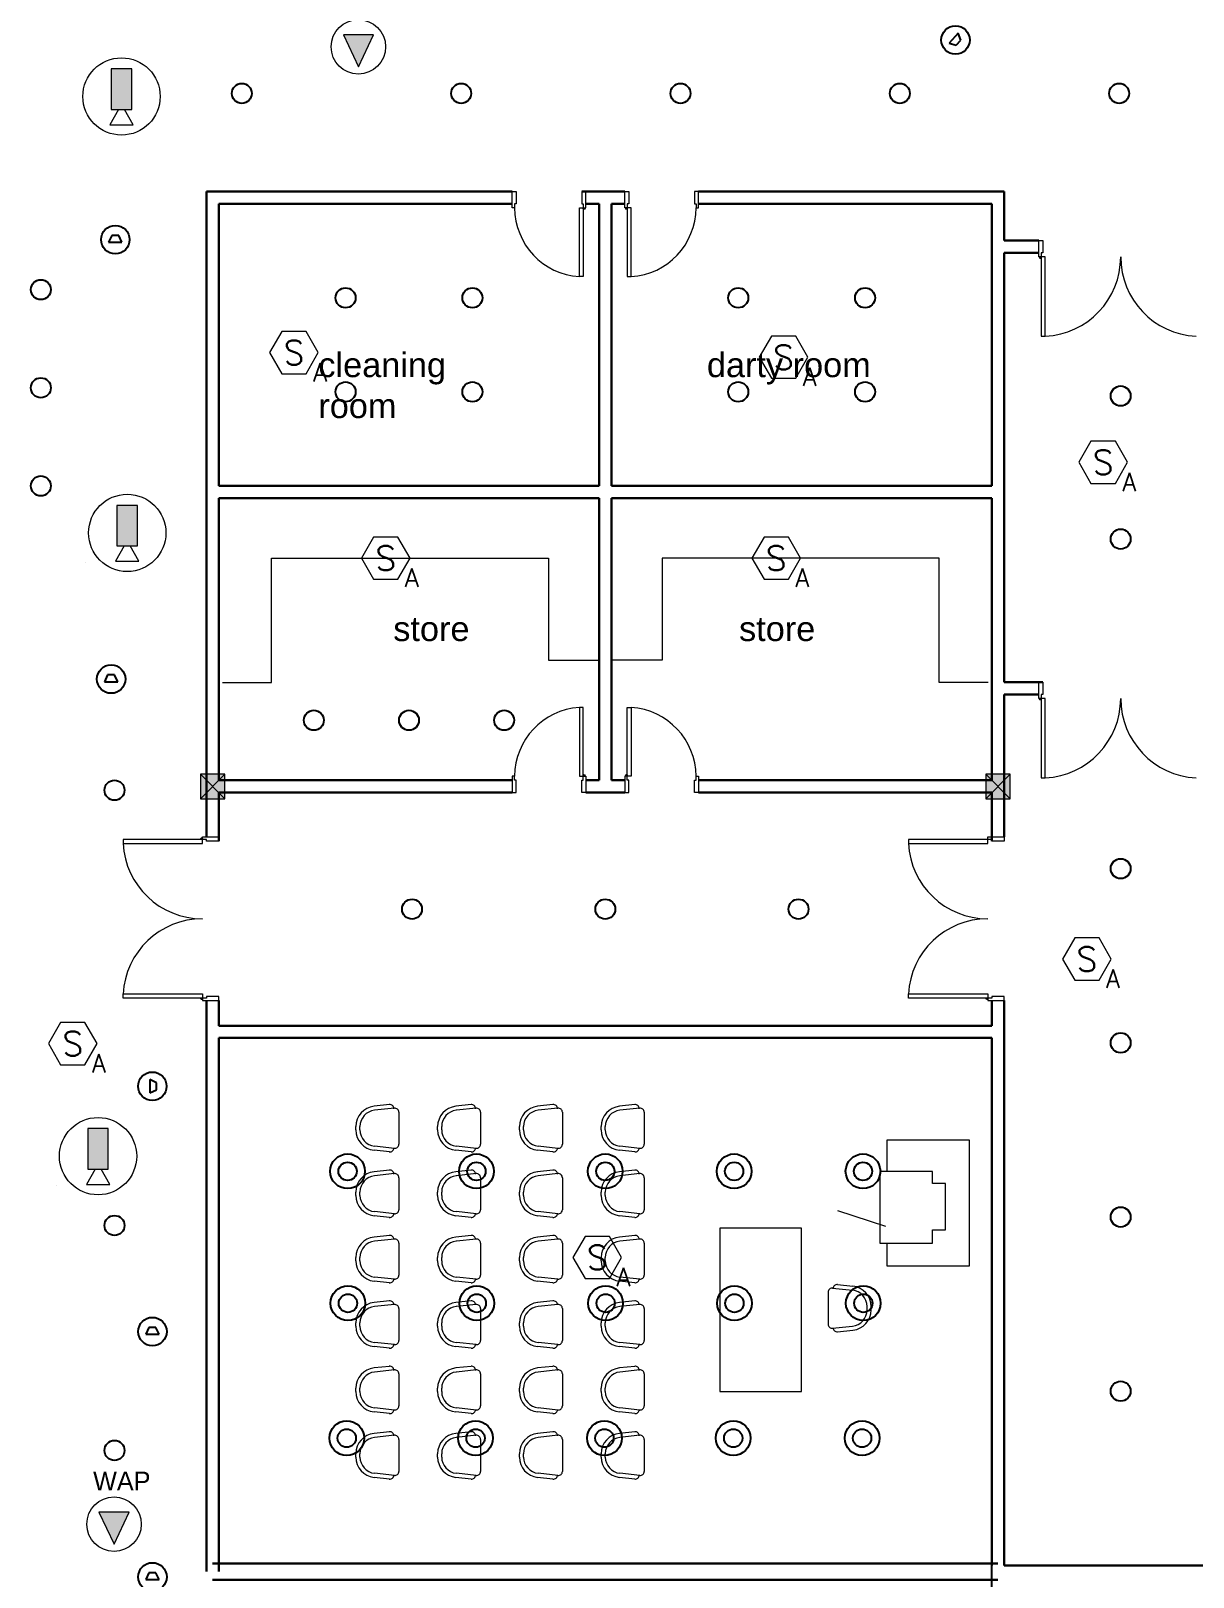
# Model space of a CAD drawing. Extents: x -15 to 31698, y 0 to 29135.
# Drawn here: x 15.18 to 29.38, y 348.53 to 367.44 of the extents above; entities that cross this region are included whole.
import ezdxf
from ezdxf.enums import TextEntityAlignment as Align

# ---------------------------------------------------------------- set-up
doc = ezdxf.new("R2010")
doc.units = 0
doc.header["$LTSCALE"] = 0.15
doc.layers.get('0').update_dxf_attribs({"color": 252})
for name, color, linetype in [('0 ARCH', 252, 'Continuous'), ('0 fire alarm', 252, 'Continuous'), ('0 lum', 252, 'Continuous'), ('0 sockets', 252, 'Continuous'), ('CCTV', 4, 'Continuous'), ('d1', 252, 'Continuous'), ('grocol', 252, 'Continuous')]:
    doc.layers.add(name, color=color, linetype=linetype)
for name, color, linetype, lineweight in [('anal', 252, 'Continuous', 20), ('DOOR', 252, 'Continuous', 20), ('E-LT-CKT-NM', 7, 'Continuous', 30), ('elev', 252, 'Continuous', 9), ('FUR', 252, 'Continuous', 9), ('sofa', 252, 'Continuous', 9), ('T-CCTV', 7, 'Continuous', 0), ('T-FIRE-B', 4, 'Continuous', 0), ('T-STRUCTURED', 7, 'Continuous', 0), ('T-TEXT', 2, 'Continuous', 0), ('wall', 252, 'Continuous', 30)]:
    doc.layers.add(name, color=color, linetype=linetype, lineweight=lineweight)
doc.styles.add('ROMANS', font='ROMANS.shx', dxfattribs={"width": 0.8})
doc.styles.add('SDC-TEXT-ARB', font='sdc-arb.shx')

# ---------------------------------------------------------------- blocks, each defined once
blk = doc.blocks.new('2')
at = {"color": 3}
blk.add_circle((0, 0, 3.4), 0.122, dxfattribs=at)
blk = doc.blocks.new('5')
at = {"color": 3}
for radius in [0.212, 0.112]:
    blk.add_circle((0, 0, 4), radius, dxfattribs=at)
blk = doc.blocks.new('ARCH')
at = {"layer": 'anal'}
for points in [[(17.55, 358.35), (17.25, 358.35), (17.25, 358.05), (17.55, 358.05)], [(27.15, 358.35), (26.85, 358.35), (26.85, 358.05), (27.15, 358.05)]]:
    blk.add_hatch(color=256, dxfattribs=at).paths.add_polyline_path(points)
for p, q in [((17.25, 358.35), (17.55, 358.05)), ((17.55, 358.35), (17.25, 358.05)), ((17.55, 358.35), (17.25, 358.35)), ((17.25, 358.35), (17.25, 358.05)), ((17.55, 358.05), (17.55, 358.35)), ((26.85, 358.35), (27.15, 358.05)), ((27.15, 358.35), (26.85, 358.05)), ((27.15, 358.35), (26.85, 358.35)), ((26.85, 358.35), (26.85, 358.05)), ((27.15, 358.05), (27.15, 358.35)), ((17.25, 358.05), (17.55, 358.05)), ((26.85, 358.05), (27.15, 358.05))]:
    blk.add_line(p, q, dxfattribs=at)
at = {"layer": 'DOOR'}
for points in [[(21.091, 365.275), (21.061, 365.275), (21.061, 365.475), (21.111, 365.475), (21.111, 365.325), (21.091, 365.325)], [(21.931, 365.275), (21.961, 365.275), (21.961, 365.475), (21.911, 365.475), (21.911, 365.325), (21.931, 365.325)], [(22.469, 365.275), (22.439, 365.275), (22.439, 365.475), (22.489, 365.475), (22.489, 365.325), (22.469, 365.325)], [(23.309, 365.275), (23.339, 365.275), (23.339, 365.475), (23.289, 365.475), (23.289, 365.325), (23.309, 365.325)], [(21.931, 365.275), (21.931, 364.435), (21.883, 364.435), (21.883, 365.275)], [(22.469, 365.275), (22.469, 364.435), (22.517, 364.435), (22.517, 365.275)], [(27.529, 364.675), (27.499, 364.675), (27.499, 364.875), (27.549, 364.875), (27.549, 364.725), (27.529, 364.725)], [(27.529, 364.675), (27.529, 363.705), (27.579, 363.705), (27.579, 364.675)], [(27.529, 359.275), (27.499, 359.275), (27.499, 359.475), (27.549, 359.475), (27.549, 359.325), (27.529, 359.325)], [(27.529, 359.275), (27.529, 358.305), (27.579, 358.305), (27.579, 359.275)], [(21.931, 358.325), (21.931, 359.165), (21.883, 359.165), (21.883, 358.325)], [(22.469, 358.325), (22.469, 359.165), (22.517, 359.165), (22.517, 358.325)], [(21.091, 358.325), (21.061, 358.325), (21.061, 358.125), (21.111, 358.125), (21.111, 358.275), (21.091, 358.275)], [(21.931, 358.325), (21.961, 358.325), (21.961, 358.125), (21.911, 358.125), (21.911, 358.275), (21.931, 358.275)], [(22.469, 358.325), (22.439, 358.325), (22.439, 358.125), (22.489, 358.125), (22.489, 358.275), (22.469, 358.275)], [(23.309, 358.325), (23.339, 358.325), (23.339, 358.125), (23.289, 358.125), (23.289, 358.275), (23.309, 358.275)], [(17.275, 357.553), (16.305, 357.553), (16.305, 357.503), (17.275, 357.503)], [(17.275, 357.553), (17.275, 357.583), (17.475, 357.583), (17.475, 357.533), (17.325, 357.533), (17.325, 357.553)], [(26.875, 357.553), (25.905, 357.553), (25.905, 357.503), (26.875, 357.503)], [(26.875, 357.553), (26.875, 357.583), (27.075, 357.583), (27.075, 357.533), (26.925, 357.533), (26.925, 357.553)], [(17.275, 355.613), (16.305, 355.613), (16.305, 355.663), (17.275, 355.663)], [(17.275, 355.613), (17.275, 355.583), (17.475, 355.583), (17.475, 355.633), (17.325, 355.633), (17.325, 355.613)], [(26.875, 355.613), (25.905, 355.613), (25.905, 355.663), (26.875, 355.663)], [(26.875, 355.613), (26.875, 355.583), (27.075, 355.583), (27.075, 355.633), (26.925, 355.633), (26.925, 355.613)]]:
    blk.add_lwpolyline(points, close=True, dxfattribs=at)
for centre in [(21.941, 365.265), (22.459, 365.265), (27.519, 364.665), (27.519, 359.265), (21.941, 358.335), (22.459, 358.335), (17.265, 357.563), (17.265, 355.603), (26.865, 355.603)]:
    blk.add_circle(centre, 0.01, dxfattribs=at)
for centre, radius, start, end in [((21.936, 365.278), 0.845, 180.2218, 266.3889), ((22.464, 365.278), 0.845, 273.6111, 359.7782), ((27.529, 364.675), 0.971, 272.9508, 0), ((29.471, 364.675), 0.971, 180, 267.0492), ((27.529, 359.275), 0.971, 272.9508, 0), ((29.471, 359.275), 0.971, 180, 267.0492), ((21.936, 358.322), 0.845, 93.6111, 179.7782), ((22.464, 358.322), 0.845, 0.2218, 86.3889), ((17.275, 357.553), 0.971, 182.9508, 270), ((26.875, 357.553), 0.971, 182.9508, 270), ((17.275, 355.611), 0.971, 90, 177.0492), ((26.875, 355.611), 0.971, 90, 177.0492)]:
    blk.add_arc(centre, radius, start, end, dxfattribs=at)
at = {"layer": 'elev', "ltscale": 0.5}
for p, q in [((26.651, 353.873), (25.642, 353.873)), ((25.642, 353.873), (25.642, 353.493)), ((26.651, 352.339), (26.651, 353.873)), ((25.555, 353.493), (25.555, 352.617)), ((26.198, 353.493), (25.555, 353.493)), ((26.198, 353.347), (26.198, 353.493)), ((26.359, 353.347), (26.198, 353.347)), ((26.359, 352.777), (26.359, 353.347)), ((25.628, 352.821), (25.043, 353.011)), ((25.555, 352.617), (26.198, 352.617)), ((25.642, 352.617), (25.642, 352.339)), ((26.198, 352.777), (26.359, 352.777)), ((26.198, 352.617), (26.198, 352.777)), ((25.642, 352.339), (26.651, 352.339))]:
    blk.add_line(p, q, dxfattribs=at)
at = {"layer": 'FUR'}
for p, q in [((19.56, 354.309), (19.373, 354.289)), ((20.56, 354.309), (20.373, 354.289)), ((21.56, 354.309), (21.373, 354.289)), ((22.56, 354.309), (22.373, 354.289)), ((19.621, 354.266), (19.379, 354.24)), ((19.675, 354.216), (19.675, 353.825)), ((20.621, 354.266), (20.379, 354.24)), ((20.675, 354.216), (20.675, 353.825)), ((21.621, 354.266), (21.379, 354.24)), ((21.675, 354.216), (21.675, 353.825)), ((22.621, 354.266), (22.379, 354.24)), ((22.675, 354.216), (22.675, 353.825)), ((19.15, 354), (19.15, 354.041)), ((19.2, 354), (19.2, 354.041)), ((20.15, 354), (20.15, 354.041)), ((20.2, 354), (20.2, 354.041)), ((21.15, 354), (21.15, 354.041)), ((21.2, 354), (21.2, 354.041)), ((22.15, 354), (22.15, 354.041)), ((22.2, 354), (22.2, 354.041)), ((19.56, 353.731), (19.373, 353.751)), ((19.621, 353.775), (19.379, 353.801)), ((20.56, 353.731), (20.373, 353.751)), ((20.621, 353.775), (20.379, 353.801)), ((21.56, 353.731), (21.373, 353.751)), ((21.621, 353.775), (21.379, 353.801)), ((22.56, 353.731), (22.373, 353.751)), ((22.621, 353.775), (22.379, 353.801)), ((19.56, 353.509), (19.373, 353.489)), ((19.621, 353.466), (19.379, 353.44)), ((19.675, 353.416), (19.675, 353.025)), ((20.56, 353.509), (20.373, 353.489)), ((20.621, 353.466), (20.379, 353.44)), ((20.675, 353.416), (20.675, 353.025)), ((21.56, 353.509), (21.373, 353.489)), ((21.621, 353.466), (21.379, 353.44)), ((21.675, 353.416), (21.675, 353.025)), ((22.56, 353.509), (22.373, 353.489)), ((22.621, 353.466), (22.379, 353.44)), ((22.675, 353.416), (22.675, 353.025)), ((19.15, 353.2), (19.15, 353.241)), ((19.2, 353.2), (19.2, 353.241)), ((20.15, 353.2), (20.15, 353.241)), ((20.2, 353.2), (20.2, 353.241)), ((21.15, 353.2), (21.15, 353.241)), ((21.2, 353.2), (21.2, 353.241)), ((22.15, 353.2), (22.15, 353.241)), ((22.2, 353.2), (22.2, 353.241)), ((19.621, 352.975), (19.379, 353.001)), ((20.621, 352.975), (20.379, 353.001)), ((21.621, 352.975), (21.379, 353.001)), ((22.621, 352.975), (22.379, 353.001)), ((19.56, 352.931), (19.373, 352.951)), ((20.56, 352.931), (20.373, 352.951)), ((21.56, 352.931), (21.373, 352.951)), ((22.56, 352.931), (22.373, 352.951)), ((23.6, 352.8), (23.6, 350.8)), ((24.6, 352.8), (23.6, 352.8)), ((24.6, 350.8), (24.6, 352.8)), ((19.56, 352.709), (19.373, 352.689)), ((19.621, 352.666), (19.379, 352.64)), ((19.675, 352.616), (19.675, 352.225)), ((20.56, 352.709), (20.373, 352.689)), ((20.621, 352.666), (20.379, 352.64)), ((20.675, 352.616), (20.675, 352.225)), ((21.56, 352.709), (21.373, 352.689)), ((21.621, 352.666), (21.379, 352.64)), ((21.675, 352.616), (21.675, 352.225)), ((22.56, 352.709), (22.373, 352.689)), ((22.621, 352.666), (22.379, 352.64)), ((22.675, 352.616), (22.675, 352.225)), ((19.15, 352.4), (19.15, 352.441)), ((19.2, 352.4), (19.2, 352.441)), ((20.15, 352.4), (20.15, 352.441)), ((20.2, 352.4), (20.2, 352.441)), ((21.15, 352.4), (21.15, 352.441)), ((21.2, 352.4), (21.2, 352.441)), ((22.15, 352.4), (22.15, 352.441)), ((22.2, 352.4), (22.2, 352.441)), ((19.56, 352.131), (19.373, 352.151)), ((19.621, 352.175), (19.379, 352.201)), ((20.56, 352.131), (20.373, 352.151)), ((20.621, 352.175), (20.379, 352.201)), ((21.56, 352.131), (21.373, 352.151)), ((21.621, 352.175), (21.379, 352.201)), ((22.56, 352.131), (22.373, 352.151)), ((22.621, 352.175), (22.379, 352.201)), ((24.979, 352.066), (25.221, 352.04)), ((25.04, 352.109), (25.227, 352.089)), ((19.56, 351.909), (19.373, 351.889)), ((19.621, 351.866), (19.379, 351.84)), ((20.56, 351.909), (20.373, 351.889)), ((20.621, 351.866), (20.379, 351.84)), ((21.56, 351.909), (21.373, 351.889)), ((21.621, 351.866), (21.379, 351.84)), ((22.56, 351.909), (22.373, 351.889)), ((22.621, 351.866), (22.379, 351.84)), ((24.925, 352.016), (24.925, 351.625)), ((19.675, 351.816), (19.675, 351.425)), ((20.675, 351.816), (20.675, 351.425)), ((21.675, 351.816), (21.675, 351.425)), ((22.675, 351.816), (22.675, 351.425)), ((25.4, 351.8), (25.4, 351.841)), ((25.45, 351.8), (25.45, 351.841)), ((19.15, 351.6), (19.15, 351.641)), ((19.2, 351.6), (19.2, 351.641)), ((20.15, 351.6), (20.15, 351.641)), ((20.2, 351.6), (20.2, 351.641)), ((21.15, 351.6), (21.15, 351.641)), ((21.2, 351.6), (21.2, 351.641)), ((22.15, 351.6), (22.15, 351.641)), ((22.2, 351.6), (22.2, 351.641)), ((24.979, 351.575), (25.221, 351.601)), ((25.04, 351.531), (25.227, 351.551)), ((19.56, 351.331), (19.373, 351.351)), ((19.621, 351.375), (19.379, 351.401)), ((20.56, 351.331), (20.373, 351.351)), ((20.621, 351.375), (20.379, 351.401)), ((21.56, 351.331), (21.373, 351.351)), ((21.621, 351.375), (21.379, 351.401)), ((22.56, 351.331), (22.373, 351.351)), ((22.621, 351.375), (22.379, 351.401)), ((19.56, 351.109), (19.373, 351.089)), ((20.56, 351.109), (20.373, 351.089)), ((21.56, 351.109), (21.373, 351.089)), ((22.56, 351.109), (22.373, 351.089)), ((19.621, 351.066), (19.379, 351.04)), ((19.675, 351.016), (19.675, 350.625)), ((20.621, 351.066), (20.379, 351.04)), ((20.675, 351.016), (20.675, 350.625)), ((21.621, 351.066), (21.379, 351.04)), ((21.675, 351.016), (21.675, 350.625)), ((22.621, 351.066), (22.379, 351.04)), ((22.675, 351.016), (22.675, 350.625)), ((19.15, 350.8), (19.15, 350.841)), ((19.2, 350.8), (19.2, 350.841)), ((20.15, 350.8), (20.15, 350.841)), ((20.2, 350.8), (20.2, 350.841)), ((21.15, 350.8), (21.15, 350.841)), ((21.2, 350.8), (21.2, 350.841)), ((22.15, 350.8), (22.15, 350.841)), ((22.2, 350.8), (22.2, 350.841)), ((23.6, 350.8), (24.6, 350.8)), ((19.56, 350.531), (19.373, 350.551)), ((19.621, 350.575), (19.379, 350.601)), ((20.56, 350.531), (20.373, 350.551)), ((20.621, 350.575), (20.379, 350.601)), ((21.56, 350.531), (21.373, 350.551)), ((21.621, 350.575), (21.379, 350.601)), ((22.56, 350.531), (22.373, 350.551)), ((22.621, 350.575), (22.379, 350.601)), ((19.56, 350.309), (19.373, 350.289)), ((19.621, 350.266), (19.379, 350.24)), ((19.675, 350.216), (19.675, 349.825)), ((20.56, 350.309), (20.373, 350.289)), ((20.621, 350.266), (20.379, 350.24)), ((20.675, 350.216), (20.675, 349.825)), ((21.56, 350.309), (21.373, 350.289)), ((21.621, 350.266), (21.379, 350.24)), ((21.675, 350.216), (21.675, 349.825)), ((22.56, 350.309), (22.373, 350.289)), ((22.621, 350.266), (22.379, 350.24)), ((22.675, 350.216), (22.675, 349.825)), ((19.15, 350), (19.15, 350.041)), ((19.2, 350), (19.2, 350.041)), ((20.15, 350), (20.15, 350.041)), ((20.2, 350), (20.2, 350.041)), ((21.15, 350), (21.15, 350.041)), ((21.2, 350), (21.2, 350.041)), ((22.15, 350), (22.15, 350.041)), ((22.2, 350), (22.2, 350.041)), ((19.621, 349.775), (19.379, 349.801)), ((20.621, 349.775), (20.379, 349.801)), ((21.621, 349.775), (21.379, 349.801)), ((22.621, 349.775), (22.379, 349.801)), ((19.56, 349.731), (19.373, 349.751)), ((20.56, 349.731), (20.373, 349.751)), ((21.56, 349.731), (21.373, 349.751)), ((22.56, 349.731), (22.373, 349.751))]:
    blk.add_line(p, q, dxfattribs=at)
for centre, radius, start, end in [((19.565, 354.26), 0.05, 0, 96.143), ((20.565, 354.26), 0.05, 0, 96.143), ((21.565, 354.26), 0.05, 0, 96.143), ((22.565, 354.26), 0.05, 0, 96.143), ((19.4, 354.041), 0.25, 96.143, 180), ((19.4, 354.041), 0.2, 96.143, 180), ((19.625, 354.216), 0.05, 0, 94.9697), ((20.4, 354.041), 0.25, 96.143, 180), ((20.4, 354.041), 0.2, 96.143, 180), ((20.625, 354.216), 0.05, 0, 94.9697), ((21.4, 354.041), 0.25, 96.143, 180), ((21.4, 354.041), 0.2, 96.143, 180), ((21.625, 354.216), 0.05, 0, 94.9697), ((22.4, 354.041), 0.25, 96.143, 180), ((22.4, 354.041), 0.2, 96.143, 180), ((22.625, 354.216), 0.05, 0, 94.9697), ((19.4, 354), 0.25, 180, 263.857), ((19.4, 354), 0.2, 180, 263.857), ((20.4, 354), 0.25, 180, 263.857), ((20.4, 354), 0.2, 180, 263.857), ((21.4, 354), 0.25, 180, 263.857), ((21.4, 354), 0.2, 180, 263.857), ((22.4, 354), 0.25, 180, 263.857), ((22.4, 354), 0.2, 180, 263.857), ((19.565, 353.781), 0.05, 263.857, 0), ((19.625, 353.825), 0.05, 265.0303, 0), ((20.565, 353.781), 0.05, 263.857, 0), ((20.625, 353.825), 0.05, 265.0303, 0), ((21.565, 353.781), 0.05, 263.857, 0), ((21.625, 353.825), 0.05, 265.0303, 0), ((22.565, 353.781), 0.05, 263.857, 0), ((22.625, 353.825), 0.05, 265.0303, 0), ((19.4, 353.241), 0.25, 96.143, 180), ((19.4, 353.241), 0.2, 96.143, 180), ((19.565, 353.46), 0.05, 0, 96.143), ((19.625, 353.416), 0.05, 0, 94.9697), ((20.4, 353.241), 0.25, 96.143, 180), ((20.4, 353.241), 0.2, 96.143, 180), ((20.565, 353.46), 0.05, 0, 96.143), ((20.625, 353.416), 0.05, 0, 94.9697), ((21.4, 353.241), 0.25, 96.143, 180), ((21.4, 353.241), 0.2, 96.143, 180), ((21.565, 353.46), 0.05, 0, 96.143), ((21.625, 353.416), 0.05, 0, 94.9697), ((22.4, 353.241), 0.25, 96.143, 180), ((22.4, 353.241), 0.2, 96.143, 180), ((22.565, 353.46), 0.05, 0, 96.143), ((22.625, 353.416), 0.05, 0, 94.9697), ((19.4, 353.2), 0.25, 180, 263.857), ((19.4, 353.2), 0.2, 180, 263.857), ((20.4, 353.2), 0.25, 180, 263.857), ((20.4, 353.2), 0.2, 180, 263.857), ((21.4, 353.2), 0.25, 180, 263.857), ((21.4, 353.2), 0.2, 180, 263.857), ((22.4, 353.2), 0.25, 180, 263.857), ((22.4, 353.2), 0.2, 180, 263.857), ((19.625, 353.025), 0.05, 265.0303, 0), ((20.625, 353.025), 0.05, 265.0303, 0), ((21.625, 353.025), 0.05, 265.0303, 0), ((22.625, 353.025), 0.05, 265.0303, 0), ((19.565, 352.981), 0.05, 263.857, 0), ((20.565, 352.981), 0.05, 263.857, 0), ((21.565, 352.981), 0.05, 263.857, 0), ((22.565, 352.981), 0.05, 263.857, 0), ((19.4, 352.441), 0.25, 96.143, 180), ((19.4, 352.441), 0.2, 96.143, 180), ((19.565, 352.66), 0.05, 0, 96.143), ((19.625, 352.616), 0.05, 0, 94.9697), ((20.4, 352.441), 0.25, 96.143, 180), ((20.4, 352.441), 0.2, 96.143, 180), ((20.565, 352.66), 0.05, 0, 96.143), ((20.625, 352.616), 0.05, 0, 94.9697), ((21.4, 352.441), 0.25, 96.143, 180), ((21.4, 352.441), 0.2, 96.143, 180), ((21.565, 352.66), 0.05, 0, 96.143), ((21.625, 352.616), 0.05, 0, 94.9697), ((22.4, 352.441), 0.25, 96.143, 180), ((22.4, 352.441), 0.2, 96.143, 180), ((22.565, 352.66), 0.05, 0, 96.143), ((22.625, 352.616), 0.05, 0, 94.9697), ((19.4, 352.4), 0.25, 180, 263.857), ((19.4, 352.4), 0.2, 180, 263.857), ((20.4, 352.4), 0.25, 180, 263.857), ((20.4, 352.4), 0.2, 180, 263.857), ((21.4, 352.4), 0.25, 180, 263.857), ((21.4, 352.4), 0.2, 180, 263.857), ((22.4, 352.4), 0.25, 180, 263.857), ((22.4, 352.4), 0.2, 180, 263.857), ((19.565, 352.181), 0.05, 263.857, 0), ((19.625, 352.225), 0.05, 265.0303, 0), ((20.565, 352.181), 0.05, 263.857, 0), ((20.625, 352.225), 0.05, 265.0303, 0), ((21.565, 352.181), 0.05, 263.857, 0), ((21.625, 352.225), 0.05, 265.0303, 0), ((22.565, 352.181), 0.05, 263.857, 0), ((22.625, 352.225), 0.05, 265.0303, 0), ((24.975, 352.016), 0.05, 85.0303, 180), ((25.035, 352.06), 0.05, 83.857, 180), ((25.2, 351.841), 0.2, 0, 83.857), ((25.2, 351.841), 0.25, 0, 83.857), ((19.4, 351.641), 0.25, 96.143, 180), ((19.565, 351.86), 0.05, 0, 96.143), ((19.625, 351.816), 0.05, 0, 94.9697), ((20.4, 351.641), 0.25, 96.143, 180), ((20.565, 351.86), 0.05, 0, 96.143), ((20.625, 351.816), 0.05, 0, 94.9697), ((21.4, 351.641), 0.25, 96.143, 180), ((21.565, 351.86), 0.05, 0, 96.143), ((21.625, 351.816), 0.05, 0, 94.9697), ((22.4, 351.641), 0.25, 96.143, 180), ((22.565, 351.86), 0.05, 0, 96.143), ((22.625, 351.816), 0.05, 0, 94.9697), ((19.4, 351.641), 0.2, 96.143, 180), ((20.4, 351.641), 0.2, 96.143, 180), ((21.4, 351.641), 0.2, 96.143, 180), ((22.4, 351.641), 0.2, 96.143, 180), ((25.2, 351.8), 0.2, 276.143, 0), ((25.2, 351.8), 0.25, 276.143, 0), ((19.4, 351.6), 0.25, 180, 263.857), ((19.4, 351.6), 0.2, 180, 263.857), ((20.4, 351.6), 0.25, 180, 263.857), ((20.4, 351.6), 0.2, 180, 263.857), ((21.4, 351.6), 0.25, 180, 263.857), ((21.4, 351.6), 0.2, 180, 263.857), ((22.4, 351.6), 0.25, 180, 263.857), ((22.4, 351.6), 0.2, 180, 263.857), ((24.975, 351.625), 0.05, 180, 274.9697), ((25.035, 351.581), 0.05, 180, 276.143), ((19.565, 351.381), 0.05, 263.857, 0), ((19.625, 351.425), 0.05, 265.0303, 0), ((20.565, 351.381), 0.05, 263.857, 0), ((20.625, 351.425), 0.05, 265.0303, 0), ((21.565, 351.381), 0.05, 263.857, 0), ((21.625, 351.425), 0.05, 265.0303, 0), ((22.565, 351.381), 0.05, 263.857, 0), ((22.625, 351.425), 0.05, 265.0303, 0), ((19.565, 351.06), 0.05, 0, 96.143), ((20.565, 351.06), 0.05, 0, 96.143), ((21.565, 351.06), 0.05, 0, 96.143), ((22.565, 351.06), 0.05, 0, 96.143), ((19.4, 350.841), 0.25, 96.143, 180), ((19.4, 350.841), 0.2, 96.143, 180), ((19.625, 351.016), 0.05, 0, 94.9697), ((20.4, 350.841), 0.25, 96.143, 180), ((20.4, 350.841), 0.2, 96.143, 180), ((20.625, 351.016), 0.05, 0, 94.9697), ((21.4, 350.841), 0.25, 96.143, 180), ((21.4, 350.841), 0.2, 96.143, 180), ((21.625, 351.016), 0.05, 0, 94.9697), ((22.4, 350.841), 0.25, 96.143, 180), ((22.4, 350.841), 0.2, 96.143, 180), ((22.625, 351.016), 0.05, 0, 94.9697), ((19.4, 350.8), 0.25, 180, 263.857), ((19.4, 350.8), 0.2, 180, 263.857), ((20.4, 350.8), 0.25, 180, 263.857), ((20.4, 350.8), 0.2, 180, 263.857), ((21.4, 350.8), 0.25, 180, 263.857), ((21.4, 350.8), 0.2, 180, 263.857), ((22.4, 350.8), 0.25, 180, 263.857), ((22.4, 350.8), 0.2, 180, 263.857), ((19.565, 350.581), 0.05, 263.857, 0), ((19.625, 350.625), 0.05, 265.0303, 0), ((20.565, 350.581), 0.05, 263.857, 0), ((20.625, 350.625), 0.05, 265.0303, 0), ((21.565, 350.581), 0.05, 263.857, 0), ((21.625, 350.625), 0.05, 265.0303, 0), ((22.565, 350.581), 0.05, 263.857, 0), ((22.625, 350.625), 0.05, 265.0303, 0), ((19.4, 350.041), 0.25, 96.143, 180), ((19.4, 350.041), 0.2, 96.143, 180), ((19.565, 350.26), 0.05, 0, 96.143), ((19.625, 350.216), 0.05, 0, 94.9697), ((20.4, 350.041), 0.25, 96.143, 180), ((20.4, 350.041), 0.2, 96.143, 180), ((20.565, 350.26), 0.05, 0, 96.143), ((20.625, 350.216), 0.05, 0, 94.9697), ((21.4, 350.041), 0.25, 96.143, 180), ((21.4, 350.041), 0.2, 96.143, 180), ((21.565, 350.26), 0.05, 0, 96.143), ((21.625, 350.216), 0.05, 0, 94.9697), ((22.4, 350.041), 0.25, 96.143, 180), ((22.4, 350.041), 0.2, 96.143, 180), ((22.565, 350.26), 0.05, 0, 96.143), ((22.625, 350.216), 0.05, 0, 94.9697), ((19.4, 350), 0.25, 180, 263.857), ((19.4, 350), 0.2, 180, 263.857), ((20.4, 350), 0.25, 180, 263.857), ((20.4, 350), 0.2, 180, 263.857), ((21.4, 350), 0.25, 180, 263.857), ((21.4, 350), 0.2, 180, 263.857), ((22.4, 350), 0.25, 180, 263.857), ((22.4, 350), 0.2, 180, 263.857), ((19.565, 349.781), 0.05, 263.857, 0), ((19.625, 349.825), 0.05, 265.0303, 0), ((20.565, 349.781), 0.05, 263.857, 0), ((20.625, 349.825), 0.05, 265.0303, 0), ((21.565, 349.781), 0.05, 263.857, 0), ((21.625, 349.825), 0.05, 265.0303, 0), ((22.565, 349.781), 0.05, 263.857, 0), ((22.625, 349.825), 0.05, 265.0303, 0)]:
    blk.add_arc(centre, radius, start, end, dxfattribs=at)
at = {"layer": 'grocol', "ltscale": 0.5}
blk.add_line((26.927, 344.826), (26.927, 348.67), dxfattribs=at)
at = {"layer": 'sofa'}
for p, q in [((18.12, 360.992), (21.506, 360.992)), ((18.12, 359.471), (18.12, 360.992)), ((21.506, 360.992), (21.506, 359.743)), ((22.894, 360.992), (22.894, 359.743)), ((26.28, 360.992), (22.894, 360.992)), ((26.28, 359.471), (26.28, 360.992)), ((21.506, 359.743), (22.125, 359.743)), ((22.894, 359.743), (22.275, 359.743)), ((17.52, 359.471), (18.12, 359.471)), ((26.88, 359.471), (26.28, 359.471))]:
    blk.add_line(p, q, dxfattribs=at)
at = {"layer": 'wall'}
for p, q in [((17.325, 365.475), (17.325, 357.583)), ((21.061, 365.475), (17.325, 365.475)), ((22.439, 365.475), (21.911, 365.475)), ((27.075, 365.475), (23.339, 365.475)), ((27.075, 365.475), (27, 365.475)), ((27.075, 365.475), (27.075, 364.875)), ((17.475, 365.325), (17.475, 361.875)), ((21.061, 365.325), (17.475, 365.325)), ((17.475, 365.325), (17.475, 364.275)), ((22.125, 365.325), (21.961, 365.325)), ((22.125, 365.325), (22.125, 361.875)), ((22.275, 365.325), (22.275, 361.875)), ((22.439, 365.325), (22.275, 365.325)), ((22.439, 365.325), (22.275, 365.325)), ((23.925, 365.325), (23.339, 365.325)), ((23.925, 365.325), (23.339, 365.325)), ((26.925, 365.325), (23.339, 365.325)), ((26.925, 365.325), (26.925, 361.875)), ((26.925, 365.325), (26.925, 361.875)), ((27.075, 365.325), (27.075, 364.875)), ((27.499, 364.875), (27.075, 364.875)), ((27.075, 364.725), (27.075, 363.075)), ((27.075, 364.725), (27.075, 362.175)), ((27.499, 364.725), (27.075, 364.725)), ((17.475, 364.125), (17.475, 361.875)), ((26.925, 364.125), (26.925, 361.875)), ((27.074, 362.204), (27.075, 359.475)), ((22.125, 361.875), (17.475, 361.875)), ((26.925, 361.875), (22.275, 361.875)), ((22.125, 361.725), (17.475, 361.725)), ((17.475, 361.725), (17.475, 360.675)), ((17.475, 361.725), (17.475, 358.275)), ((22.125, 361.725), (22.125, 358.275)), ((26.925, 361.725), (22.275, 361.725)), ((22.275, 361.725), (22.275, 358.275)), ((26.925, 361.725), (26.925, 360.675)), ((26.925, 361.725), (26.925, 358.275)), ((27.549, 359.475), (27.075, 359.475)), ((27.499, 359.325), (27.075, 359.325)), ((27.075, 359.325), (27.075, 358.275)), ((27.075, 358.282), (27.075, 357.583)), ((27.075, 358.282), (27.075, 357.583)), ((21.061, 358.275), (17.475, 358.275)), ((21.061, 358.125), (17.475, 358.125)), ((17.475, 358.125), (17.475, 357.533)), ((22.125, 358.275), (21.961, 358.275)), ((22.439, 358.125), (21.961, 358.125)), ((22.439, 358.275), (22.275, 358.275)), ((23.925, 358.275), (23.339, 358.275)), ((23.925, 358.125), (23.339, 358.125)), ((26.925, 358.275), (23.911, 358.275)), ((26.925, 358.125), (23.917, 358.125)), ((26.925, 358.125), (26.925, 357.533)), ((26.925, 358.125), (26.925, 357.533)), ((17.325, 355.583), (17.325, 348.6)), ((17.475, 355.583), (17.475, 355.275)), ((26.925, 355.583), (26.925, 355.275)), ((26.925, 355.451), (26.925, 355.275)), ((27.075, 355.583), (27.075, 348.675)), ((23.925, 355.275), (17.475, 355.275)), ((26.925, 355.275), (23.858, 355.275)), ((27.075, 355.401), (27.075, 352.8)), ((24, 355.125), (17.475, 355.125)), ((17.475, 355.125), (17.475, 348.6)), ((26.925, 355.125), (24, 355.125)), ((26.925, 355.125), (26.925, 354.525)), ((26.925, 355.125), (26.925, 354.525)), ((26.925, 354.525), (26.925, 353.75)), ((26.925, 354.525), (26.925, 353.75)), ((26.925, 353.823), (26.925, 352.983)), ((26.925, 353.65), (26.925, 353.15)), ((26.925, 353.15), (26.925, 353.65)), ((26.925, 353.65), (26.925, 353.15)), ((26.925, 353.65), (26.925, 353.15)), ((26.925, 353.05), (26.925, 348.675)), ((26.925, 353.05), (26.925, 352.8)), ((27, 348.7), (17.4, 348.7)), ((29.925, 348.675), (27.075, 348.675)), ((27, 348.5), (17.4, 348.5))]:
    blk.add_line(p, q, dxfattribs=at)
at = {"layer": 'd1', "char_height": 0.3, "width": 2.4256, "attachment_point": 1}
for s, insert in [('{\\fArial|b0|i0|c0|p34;cleaning room}', (18.692, 363.505)), ('{\\fArial|b0|i0|c0|p34;darty room}', (23.442, 363.505)), ('{\\fArial|b0|i0|c0|p34;store}', (19.608, 360.278)), ('{\\fArial|b0|i0|c0|p34;store}', (23.835, 360.278))]:
    blk.add_mtext(s, dxfattribs=dict(at, insert=insert))
blk = doc.blocks.new('sound')
at = {"color": 2}
for p, q in [((157.806, 349.721), (157.724, 349.682)), ((157.724, 349.682), (157.724, 349.597)), ((157.724, 349.597), (157.806, 349.558)), ((157.806, 349.558), (157.806, 349.721))]:
    blk.add_line(p, q, dxfattribs=at)
blk.add_circle((157.774, 349.64), 0.174, dxfattribs=at)
blk = doc.blocks.new('LEGEND_dwg_WAP-CEILING-1155327-TELECOMMUNICATION LEGEND_ GENERAL NOTES _SYMBOLS _ ABBREVIATIONS')
at = {"layer": 'T-STRUCTURED'}
blk.add_hatch(color=256, dxfattribs=at).paths.add_polyline_path([(0, -184), (-138, 111), (138, 111)], flags=0)
at = {"layer": 'T-STRUCTURED', "flags": 128}
blk.add_lwpolyline([(138, 111), (-138, 111), (0, -184)], close=True, dxfattribs=at)
at = {"layer": 'T-STRUCTURED'}
blk.add_circle((0, 0), 250, dxfattribs=at)
blk = doc.blocks.new('f10')
at = {"xscale": 0.01150579243575653, "yscale": 0.01150579243575653, "zscale": 0.01150579243575653}
blk.add_blockref('LEGEND_dwg_WAP-CEILING-1155327-TELECOMMUNICATION LEGEND_ GENERAL NOTES _SYMBOLS _ ABBREVIATIONS', (29.6, -78.29), dxfattribs=at)
at = {"color": 4}
blk.add_attdef('WAP', (27.39, -74.72), '', height=1.99, dxfattribs=at)
blk = doc.blocks.new('SA-F')
blk.add_lwpolyline([(200, 0), (100, 173), (-100, 173), (-200, 0), (-100, -173), (100, -173)], close=True)
at = {"layer": 'T-TEXT', "style": 'ROMANS'}
blk.add_attdef('S', text='', height=200, dxfattribs=at).set_placement((0, 0, 0), align=Align.MIDDLE)
blk.add_attdef('A', text='', height=150, dxfattribs=at).set_placement((215, -161), align=Align.MIDDLE_CENTER)
blk = doc.blocks.new('LEGEND_dwg_CCTV DOME-1155345-TELECOMMUNICATION LEGEND_ GENERAL NOTES _SYMBOLS _ ABBREVIATIONS')
at = {"layer": 'T-CCTV'}
blk.add_hatch(color=256, dxfattribs=at).paths.add_polyline_path([(255, -95), (-120, -95), (-120, 95), (255, 95)], flags=0)
at = {"layer": 'T-CCTV', "flags": 128}
for points in [[(-120, 28), (-262, 108), (-262, -108), (-120, -28)], [(255, -95), (255, 95), (-120, 95), (-120, -95), (255, -95)]]:
    blk.add_lwpolyline(points, dxfattribs=at)
at = {"layer": 'T-CCTV'}
blk.add_circle((0, 0), 358, dxfattribs=at)
blk = doc.blocks.new('RG CAMERA')
at = {"layer": 'CCTV', "xscale": 1.150579243575653, "yscale": 1.150579243575653, "zscale": 1.150579243575653}
blk.add_blockref('LEGEND_dwg_CCTV DOME-1155345-TELECOMMUNICATION LEGEND_ GENERAL NOTES _SYMBOLS _ ABBREVIATIONS', (101765, 50919), dxfattribs=at)
at = {"layer": 'E-LT-CKT-NM', "style": 'SDC-TEXT-ARB'}
blk.add_attdef('RG', (101447, 51364), '', height=326, dxfattribs=at)

msp = doc.modelspace()

# ---------------------------------------------------------------- block references
at = {"xscale": 0.1157527098878497, "yscale": 0.1157527098878497, "zscale": 0.1157527098878497}
for p in [(15.755, 376.307), (12.768, 358.241)]:
    msp.add_blockref('f10', p, dxfattribs=at).add_auto_attribs({'WAP': 'WAP'})
at = {"layer": '0 ARCH', "color": 2}
msp.add_blockref('ARCH', (0, 0), dxfattribs=at)
at = {"layer": '0 fire alarm', "color": 2}
ref = msp.add_blockref('RG CAMERA', (74.69, 249.913), dxfattribs=dict(at, xscale=0.001147, yscale=0.001147, zscale=0.001147, rotation=90))
ref.add_attrib('RG', 'RG', (15.775, 366.273), dxfattribs={"layer": 'E-LT-CKT-NM', "height": 0.00374, "rotation": 90, "style": 'SDC-TEXT-ARB'})
ref = msp.add_blockref('RG CAMERA', (74.76, 244.576), dxfattribs=dict(at, xscale=0.001147, yscale=0.001147, zscale=0.001147, rotation=90))
ref.add_attrib('RG', 'RG', (15.845, 360.936), dxfattribs={"layer": 'E-LT-CKT-NM', "height": 0.00374, "rotation": 90, "style": 'SDC-TEXT-ARB'})
ref = msp.add_blockref('RG CAMERA', (74.403, 236.955), dxfattribs=dict(at, xscale=0.001147, yscale=0.001147, zscale=0.001147, rotation=90))
ref.add_attrib('RG', 'RG', (15.488, 353.314), dxfattribs={"layer": 'E-LT-CKT-NM', "height": 0.00374, "rotation": 90, "style": 'SDC-TEXT-ARB'})
at = {"layer": '0 lum'}
for name, p, rotation in [('2', (17.756, 366.675, 3.498), 89.9999999999999), ('2', (17.756, 366.675, 3.498), 89.9999999999999), ('2', (17.756, 366.675, 3.498), 89.9999999999999), ('2', (17.756, 366.675, 3.498), 89.9999999999999), ('2', (20.438, 366.675, 3.498), 89.9999999999999), ('2', (20.438, 366.675, 3.498), 89.9999999999999), ('2', (20.438, 366.675, 3.498), 89.9999999999999), ('2', (20.438, 366.675, 3.498), 89.9999999999999), ('2', (23.119, 366.675, 3.498), 89.9999999999999), ('2', (23.119, 366.675, 3.498), 89.9999999999999), ('2', (23.119, 366.675, 3.498), 89.9999999999999), ('2', (23.119, 366.675, 3.498), 89.9999999999999), ('2', (25.8, 366.675, 3.498), 89.9999999999999), ('2', (25.8, 366.675, 3.498), 89.9999999999999), ('2', (25.8, 366.675, 3.498), 89.9999999999999), ('2', (25.8, 366.675, 3.498), 89.9999999999999), ('2', (28.481, 366.675, 3.498), 89.9999999999999), ('2', (28.481, 366.675, 3.498), 89.9999999999999), ('2', (28.481, 366.675, 3.498), 89.9999999999999), ('2', (28.481, 366.675, 3.498), 89.9999999999999), ('2', (15.3, 364.275, 3.498), 269.9999999999995), ('2', (15.3, 364.275, 3.498), 269.9999999999995), ('2', (15.3, 364.275, 3.498), 269.9999999999995), ('2', (15.3, 364.275, 3.498), 269.9999999999995), ('2', (15.3, 363.075, 3.498), 269.9999999999995), ('2', (15.3, 363.075, 3.498), 269.9999999999995), ('2', (15.3, 363.075, 3.498), 269.9999999999995), ('2', (15.3, 363.075, 3.498), 269.9999999999995), ('2', (28.5, 362.975, 3.498), 269.9999999999998), ('2', (28.5, 362.975, 3.498), 269.9999999999998), ('2', (28.5, 362.975, 3.498), 269.9999999999998), ('2', (28.5, 362.975, 3.498), 269.9999999999998), ('2', (15.3, 361.875, 3.498), 269.9999999999995), ('2', (15.3, 361.875, 3.498), 269.9999999999995), ('2', (15.3, 361.875, 3.498), 269.9999999999995), ('2', (15.3, 361.875, 3.498), 269.9999999999995), ('2', (28.5, 361.225, 3.498), 269.9999999999998), ('2', (28.5, 361.225, 3.498), 269.9999999999998), ('2', (28.5, 361.225, 3.498), 269.9999999999998), ('2', (28.5, 361.225, 3.498), 269.9999999999998), ('2', (18.637, 359.009, 3.498), 4.700343565929043e-05), ('2', (19.8, 359.009, 3.498), 4.700343565929043e-05), ('2', (20.963, 359.009, 3.498), 4.700343565929043e-05), ('2', (16.2, 358.154, 3.498), 179.649456868915), ('2', (28.5, 357.195, 3.498), 269.9999999999998), ('2', (28.5, 357.195, 3.498), 269.9999999999998), ('2', (28.5, 357.195, 3.498), 269.9999999999998), ('2', (28.5, 357.195, 3.498), 269.9999999999998), ('2', (19.837, 356.7, 3.498), 270.0000000000004), ('2', (22.2, 356.7, 3.498), 270.0000000000004), ('2', (24.562, 356.7, 3.498), 270.0000000000004), ('2', (28.5, 355.065, 3.498), 269.9999999999998), ('2', (28.5, 355.065, 3.498), 269.9999999999998), ('2', (28.5, 355.065, 3.498), 269.9999999999998), ('2', (28.5, 355.065, 3.498), 269.9999999999998), ('5', (19.05, 353.494, 3.494), 359.8484149781605), ('5', (19.05, 353.494, 3.494), 359.8484149781605), ('5', (19.05, 353.494, 3.494), 359.8484149781605), ('5', (19.05, 353.494, 3.494), 359.8484149781605), ('5', (20.625, 353.494, 3.494), 359.8484149781605), ('5', (20.625, 353.494, 3.494), 359.8484149781605), ('5', (20.625, 353.494, 3.494), 359.8484149781605), ('5', (20.625, 353.494, 3.494), 359.8484149781605), ('5', (22.2, 353.494, 3.494), 359.8484149781605), ('5', (22.2, 353.494, 3.494), 359.8484149781605), ('5', (22.2, 353.494, 3.494), 359.8484149781605), ('5', (22.2, 353.494, 3.494), 359.8484149781605), ('5', (23.775, 353.494, 3.494), 359.8484149781605), ('5', (23.775, 353.494, 3.494), 359.8484149781605), ('5', (23.775, 353.494, 3.494), 359.8484149781605), ('5', (23.775, 353.494, 3.494), 359.8484149781605), ('5', (25.35, 353.494, 3.494), 359.8484149781605), ('5', (25.35, 353.494, 3.494), 359.8484149781605), ('5', (25.35, 353.494, 3.494), 359.8484149781605), ('5', (25.35, 353.494, 3.494), 359.8484149781605), ('2', (28.5, 352.935, 3.498), 269.9999999999998), ('2', (28.5, 352.935, 3.498), 269.9999999999998), ('2', (28.5, 352.935, 3.498), 269.9999999999998), ('2', (28.5, 352.935, 3.498), 269.9999999999998), ('2', (16.2, 352.832, 3.498), 179.649456868915), ('5', (19.054, 351.881, 3.494), 359.8484149781605), ('5', (20.629, 351.881, 3.494), 359.8484149781605), ('5', (22.204, 351.881, 3.494), 359.8484149781605), ('5', (23.779, 351.881, 3.494), 359.8484149781605), ('5', (25.354, 351.881, 3.494), 359.8484149781605), ('2', (28.5, 350.805, 3.498), 269.9999999999998), ('2', (28.5, 350.805, 3.498), 269.9999999999998), ('2', (28.5, 350.805, 3.498), 269.9999999999998), ('2', (28.5, 350.805, 3.498), 269.9999999999998), ('5', (19.039, 350.231, 3.494), 359.8484149781605), ('5', (20.614, 350.231, 3.494), 359.8484149781605), ('5', (22.189, 350.231, 3.494), 359.8484149781605), ('5', (23.764, 350.231, 3.494), 359.8484149781605), ('5', (25.339, 350.231, 3.494), 359.8484149781605), ('2', (16.2, 350.081, 3.498), 179.649456868915)]:
    msp.add_blockref(name, p, dxfattribs=dict(at, rotation=rotation))
for p in [(19.025, 364.175, 3.498), (19.025, 364.175, 3.498), (19.025, 364.175, 3.498), (19.025, 364.175, 3.498), (20.575, 364.175, 3.498), (20.575, 364.175, 3.498), (20.575, 364.175, 3.498), (20.575, 364.175, 3.498), (23.825, 364.175, 3.498), (23.825, 364.175, 3.498), (23.825, 364.175, 3.498), (23.825, 364.175, 3.498), (25.375, 364.175, 3.498), (25.375, 364.175, 3.498), (25.375, 364.175, 3.498), (25.375, 364.175, 3.498), (19.025, 363.025, 3.498), (19.025, 363.025, 3.498), (19.025, 363.025, 3.498), (19.025, 363.025, 3.498), (20.575, 363.025, 3.498), (20.575, 363.025, 3.498), (20.575, 363.025, 3.498), (20.575, 363.025, 3.498), (23.825, 363.025, 3.498), (23.825, 363.025, 3.498), (23.825, 363.025, 3.498), (23.825, 363.025, 3.498), (25.375, 363.025, 3.498), (25.375, 363.025, 3.498), (25.375, 363.025, 3.498), (25.375, 363.025, 3.498)]:
    msp.add_blockref('2', p, dxfattribs=at)
at = {"layer": '0 sockets', "color": 3}
for p, rotation in [((380.645, 514.665), 136.8751119559533), ((-333.43, 522.661), 270), ((-333.481, 517.287), 270), ((174.437, 704.174), 180), ((-332.976, 509.308), 270), ((-332.976, 506.308), 270)]:
    msp.add_blockref('sound', p, dxfattribs=dict(at, rotation=rotation))
at = {"layer": 'T-FIRE-B', "xscale": 0.001487761816891826, "yscale": 0.001487761816891826, "zscale": 0.001487761816891826}
for p in [(18.394, 363.505), (24.379, 363.449), (28.286, 362.164), (19.516, 360.992), (24.289, 360.992), (28.087, 356.09), (15.69, 355.055), (22.102, 352.441)]:
    msp.add_blockref('SA-F', p, dxfattribs=at).add_auto_attribs({'S': 'S', 'A': 'A'})

doc.saveas('drawing.dxf')
